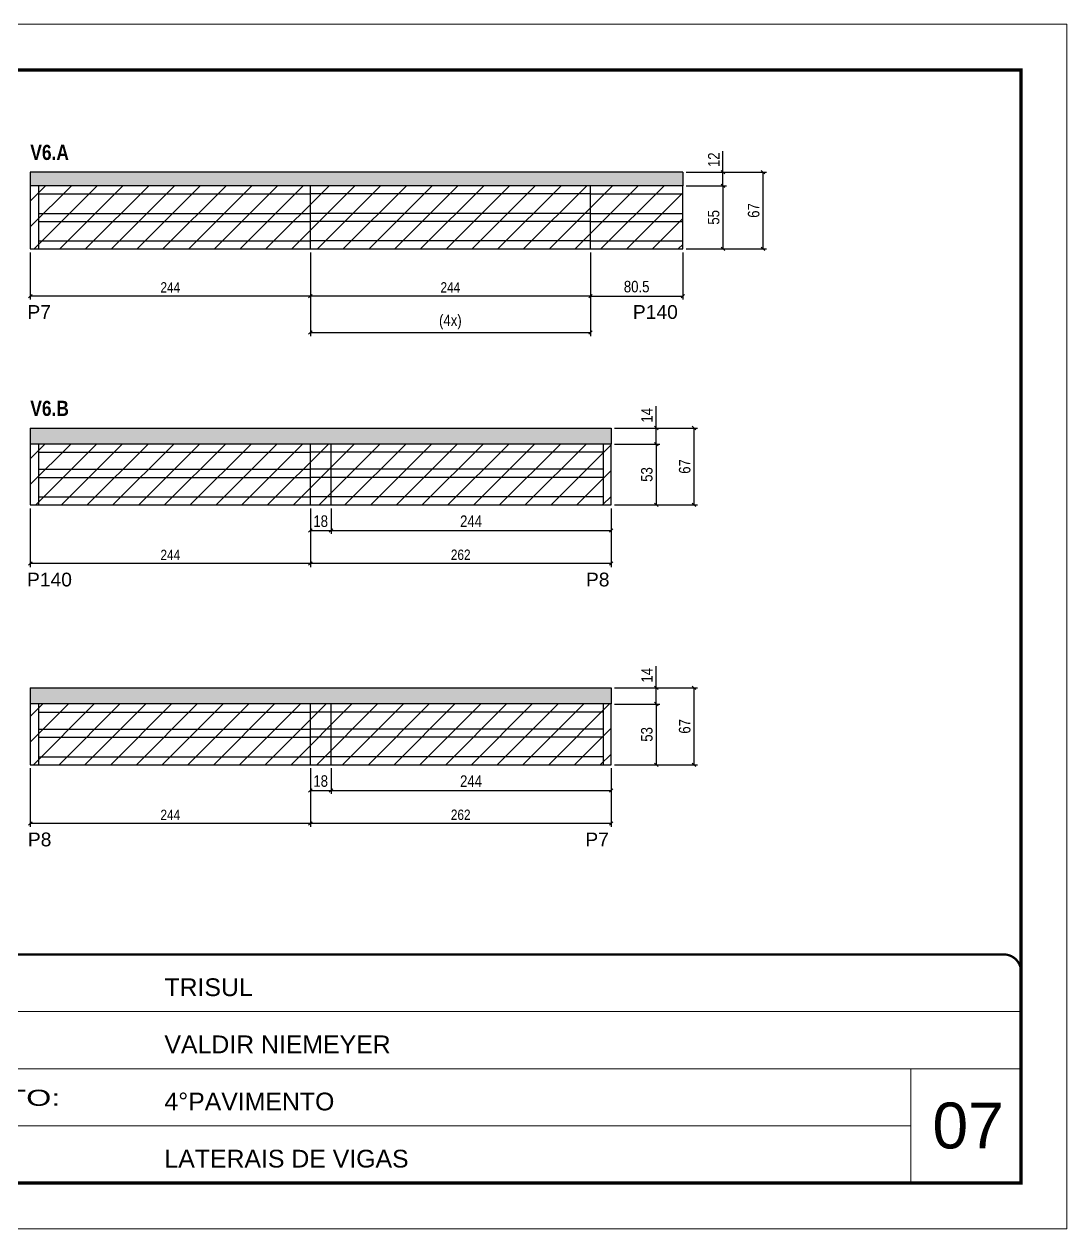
# Model space of a CAD drawing. Extents: x 3330 to 22105, y 1197 to 30204.
# Drawn here: x 16606 to 17515, y 27615 to 28665 of the extents above; entities that cross this region are included whole.
import ezdxf

# ---------------------------------------------------------------- set-up
doc = ezdxf.new("R2010")
doc.units = 0
doc.linetypes.add('CONTINUO', pattern=[0])
doc.linetypes.add('DASHED', pattern=[0.75, 0.5, -0.25])
for name, color, linetype in [('5', 5, 'Continuous'), ('COTA', 241, 'Continuous'), ('NOMENCLATURA', 7, 'Continuous'), ('Painéis', 200, 'Continuous'), ('SARR_2.2x7', 40, 'Continuous')]:
    doc.layers.add(name, color=color, linetype=linetype)
for name, color, linetype, lineweight in [('CARIMBO', 255, 'Continuous', 9), ('Folhas', 255, 'Continuous', 9), ('Hachura', 251, 'Continuous', 9), ('SARRAFO DE PRESSAO', 251, 'DASHED', 9)]:
    doc.layers.add(name, color=color, linetype=linetype, lineweight=lineweight)
doc.styles.add('ARIAL', font='arial.ttf')
doc.styles.add('COTA TECNICA', font='techl___.ttf', dxfattribs={"height": 10})
doc.styles.add('COTA TECNICA-50', font='techl___.ttf', dxfattribs={"height": 9})
doc.styles.get("Standard").update_dxf_attribs({"font": 'arial.ttf'})
doc.styles.add('TECNICA', font='techb___.ttf', dxfattribs={"height": 10})
doc.styles.add('Tecnologia', font='')
doc.styles.get('Tecnologia').set_extended_font_data('Forgotten Futurist')
doc.dimstyles.new('COTA PAINEL-50', dxfattribs={"dimtxt": 9, "dimasz": 3, "dimexe": 3, "dimexo": 3, "dimgap": 3, "dimtad": 1, "dimdec": 1, "dimzin": 12, "dimdsep": 46, "dimtxsty": 'COTA TECNICA-50', "dimblk1": 'OBLIQUE', "dimblk2": 'OBLIQUE', "dimsah": 1, "dimcen": 0.9, "dimclrd": 4, "dimclre": 4, "dimclrt": 240, "dimadec": 1, "dimazin": 3, "dimtfac": 1, "dimtdec": 1, "dimtmove": 0, "dimatfit": 3, "dimfxl": 1, "dimtolj": 1, "dimtzin": 12, "dimarcsym": 0})
doc.dimstyles.new('PAINEL', dxfattribs={"dimtxt": 10, "dimasz": 3, "dimexe": 3, "dimexo": 3, "dimgap": 3, "dimtad": 1, "dimdec": 1, "dimzin": 12, "dimdsep": 46, "dimtxsty": 'COTA TECNICA', "dimblk1": 'OBLIQUE', "dimblk2": 'OBLIQUE', "dimsah": 1, "dimcen": 0.9, "dimclrd": 4, "dimclre": 4, "dimclrt": 240, "dimadec": 1, "dimazin": 3, "dimtfac": 1, "dimtdec": 1, "dimtmove": 0, "dimatfit": 3, "dimfxl": 1, "dimtolj": 1, "dimtzin": 12, "dimarcsym": 0})

# ---------------------------------------------------------------- blocks, each defined once
blk = doc.blocks.new('9999999999')
at = {"color": 30, "linetype": 'CONTINUO'}
for p, q in [((98564.6, 34379.6), (99584, 34379.6)), ((98564.6, 34329.8), (99488, 34329.8)), ((99584, 34329.8), (99488, 34329.8)), ((99488, 34329.8), (99488, 34230.2)), ((98564.6, 34280), (99488, 34280))]:
    blk.add_line(p, q, dxfattribs=at)
at = {"color": 30, "linetype": 'CONTINUO', "const_width": 2}
blk.add_lwpolyline([(99584, 34230.2), (99584, 34414.4, 0.414214), (99569, 34429.4), (98229, 34429.4, 0.414214), (98214, 34414.4), (98214, 34245.2, 0.414214), (98229, 34230.2), (99584, 34230.2)], format="xyb", dxfattribs=at)
at = {"layer": 'Folhas'}
blk.add_lwpolyline([(98139, 34190.2), (99624, 34190.2), (99624, 35240.2), (98139, 35240.2)], close=True, dxfattribs=at)
at = {"layer": 'Folhas', "color": 30, "const_width": 3}
blk.add_lwpolyline([(98214, 34230.2), (99584, 34230.2), (99584, 35200.2), (98214, 35200.2)], close=True, dxfattribs=at)
at = {"color": 7, "linetype": 'Continuous', "ltscale": 5, "style": 'ARIAL'}
for s, height, p in [('TRISUL', 15.48, (98837.7, 34393.1)), ('VALDIR NIEMEYER', 15.483, (98837.7, 34343.3)), ('4°PAVIMENTO', 15.483, (98837.7, 34293.5)), ('LATERAIS DE VIGAS', 15.483, (98837.7, 34243.7))]:
    blk.add_text(s, height=height, dxfattribs=at).set_placement(p)
at = {"layer": 'Folhas', "color": 7, "style": 'Tecnologia', "width": 1.5}
blk.add_text('PAVIMENTO:', height=14, dxfattribs=at).set_placement((98573.7, 34297.5))
blk = doc.blocks.new('_Oblique')
at = {"color": 0, "linetype": 'ByBlock', "lineweight": -2}
blk.add_line((-0.5, -0.5), (0.5, 0.5), dxfattribs=at)
blk = doc.blocks.new('*D1078')
at = {"layer": 'COTA', "color": 4, "linetype": 'ByBlock', "lineweight": -2, "transparency": 16777216}
for p, q in [((16855.4, 28465.6), (16855.4, 28424.5)), ((17099.4, 28465.6), (17099.4, 28424.5)), ((17099.4, 28427.5), (16855.4, 28427.5))]:
    blk.add_line(p, q, dxfattribs=at)
at = {"layer": 'Defpoints', "color": 0, "linetype": 'ByBlock', "transparency": 16777216}
for p in [(16855.4, 28468.6), (17099.4, 28468.6), (16855.4, 28427.5)]:
    blk.add_point(p, dxfattribs=at)
at = {"layer": 'COTA', "color": 4, "linetype": 'ByBlock', "lineweight": -2, "transparency": 16777216, "xscale": 3, "yscale": 3, "zscale": 3, "rotation": 180}
blk.add_blockref('_Oblique', (16855.4, 28427.5), dxfattribs=at)
at = {"layer": 'COTA', "color": 4, "linetype": 'ByBlock', "lineweight": -2, "transparency": 16777216, "xscale": 3, "yscale": 3, "zscale": 3}
blk.add_blockref('_Oblique', (17099.4, 28427.5), dxfattribs=at)
at = {"layer": 'COTA', "color": 240, "linetype": 'ByBlock', "transparency": 16777216, "insert": (16977.4, 28435.1), "char_height": 9, "attachment_point": 5, "style": 'COTA TECNICA-50'}
blk.add_mtext('\\A1;244', dxfattribs=at)
blk = doc.blocks.new('*D1079')
at = {"layer": 'COTA', "color": 4, "linetype": 'ByBlock', "lineweight": -2, "transparency": 16777216}
for p, q in [((16611.4, 28465.6), (16611.4, 28424.5)), ((16855.4, 28465.6), (16855.4, 28424.5)), ((16855.4, 28427.5), (16611.4, 28427.5))]:
    blk.add_line(p, q, dxfattribs=at)
at = {"layer": 'Defpoints', "color": 0, "linetype": 'ByBlock', "transparency": 16777216}
for p in [(16611.4, 28468.6), (16855.4, 28468.6), (16611.4, 28427.5)]:
    blk.add_point(p, dxfattribs=at)
at = {"layer": 'COTA', "color": 4, "linetype": 'ByBlock', "lineweight": -2, "transparency": 16777216, "xscale": 3, "yscale": 3, "zscale": 3, "rotation": 180}
blk.add_blockref('_Oblique', (16611.4, 28427.5), dxfattribs=at)
at = {"layer": 'COTA', "color": 4, "linetype": 'ByBlock', "lineweight": -2, "transparency": 16777216, "xscale": 3, "yscale": 3, "zscale": 3}
blk.add_blockref('_Oblique', (16855.4, 28427.5), dxfattribs=at)
at = {"layer": 'COTA', "color": 240, "linetype": 'ByBlock', "transparency": 16777216, "insert": (16733.4, 28435.1), "char_height": 9, "attachment_point": 5, "style": 'COTA TECNICA-50'}
blk.add_mtext('\\A1;244', dxfattribs=at)
blk = doc.blocks.new('*D1080')
at = {"layer": 'COTA', "color": 4, "linetype": 'ByBlock', "lineweight": -2, "transparency": 16777216}
for p, q in [((17099.4, 28465.6), (17099.4, 28424.5)), ((17179.9, 28465.6), (17179.9, 28424.5)), ((17099.4, 28427.5), (17179.9, 28427.5))]:
    blk.add_line(p, q, dxfattribs=at)
at = {"layer": 'Defpoints', "color": 0, "linetype": 'ByBlock', "transparency": 16777216}
for p in [(17099.4, 28468.6), (17179.9, 28468.6), (17179.9, 28427.5)]:
    blk.add_point(p, dxfattribs=at)
at = {"layer": 'COTA', "color": 4, "linetype": 'ByBlock', "lineweight": -2, "transparency": 16777216, "xscale": 3, "yscale": 3, "zscale": 3, "rotation": 180}
blk.add_blockref('_Oblique', (17099.4, 28427.5), dxfattribs=at)
at = {"layer": 'COTA', "color": 4, "linetype": 'ByBlock', "lineweight": -2, "transparency": 16777216, "xscale": 3, "yscale": 3, "zscale": 3}
blk.add_blockref('_Oblique', (17179.9, 28427.5), dxfattribs=at)
at = {"layer": 'COTA', "color": 240, "linetype": 'ByBlock', "transparency": 16777216, "insert": (17139.7, 28435.7), "char_height": 10, "attachment_point": 5, "style": 'COTA TECNICA'}
blk.add_mtext('\\A1;80.5', dxfattribs=at)
blk = doc.blocks.new('*D1081')
at = {"layer": 'COTA', "color": 4, "linetype": 'ByBlock', "lineweight": -2, "transparency": 16777216}
for p, q in [((17214.9, 28535.6), (17214.9, 28553.9)), ((17182.9, 28535.6), (17217.9, 28535.6)), ((17214.9, 28523.6), (17214.9, 28535.6)), ((17182.9, 28523.6), (17217.9, 28523.6))]:
    blk.add_line(p, q, dxfattribs=at)
at = {"layer": 'Defpoints', "color": 0, "linetype": 'ByBlock', "transparency": 16777216}
for p in [(17179.9, 28535.6), (17214.9, 28535.6), (17179.9, 28523.6)]:
    blk.add_point(p, dxfattribs=at)
at = {"layer": 'COTA', "color": 4, "linetype": 'ByBlock', "lineweight": -2, "transparency": 16777216, "xscale": 3, "yscale": 3, "zscale": 3}
for p, rotation in [((17214.9, 28535.6), 90), ((17214.9, 28523.6), 270)]:
    blk.add_blockref('_Oblique', p, dxfattribs=dict(at, rotation=rotation))
at = {"layer": 'COTA', "color": 240, "linetype": 'ByBlock', "transparency": 16777216, "insert": (17206.9, 28546.3), "char_height": 10, "attachment_point": 5, "rotation": 90, "style": 'COTA TECNICA'}
blk.add_mtext('\\A1;12', dxfattribs=at)
blk = doc.blocks.new('*D1082')
at = {"layer": 'COTA', "color": 4, "linetype": 'ByBlock', "lineweight": -2, "transparency": 16777216}
for p, q in [((17182.9, 28523.6), (17217.9, 28523.6)), ((17214.9, 28523.6), (17214.9, 28468.6)), ((17182.9, 28468.6), (17217.9, 28468.6))]:
    blk.add_line(p, q, dxfattribs=at)
at = {"layer": 'Defpoints', "color": 0, "linetype": 'ByBlock', "transparency": 16777216}
for p in [(17179.9, 28523.6), (17179.9, 28468.6), (17214.9, 28468.6)]:
    blk.add_point(p, dxfattribs=at)
at = {"layer": 'COTA', "color": 4, "linetype": 'ByBlock', "lineweight": -2, "transparency": 16777216, "xscale": 3, "yscale": 3, "zscale": 3}
for p, rotation in [((17214.9, 28523.6), 90), ((17214.9, 28468.6), 270)]:
    blk.add_blockref('_Oblique', p, dxfattribs=dict(at, rotation=rotation))
at = {"layer": 'COTA', "color": 240, "linetype": 'ByBlock', "transparency": 16777216, "insert": (17206.8, 28496.1), "char_height": 10, "attachment_point": 5, "rotation": 90, "style": 'COTA TECNICA'}
blk.add_mtext('\\A1;55', dxfattribs=at)
blk = doc.blocks.new('*D1083')
at = {"layer": 'COTA', "color": 4, "linetype": 'ByBlock', "lineweight": -2, "transparency": 16777216}
for p, q in [((17182.9, 28535.6), (17252.8, 28535.6)), ((17249.8, 28468.6), (17249.8, 28535.6)), ((17182.9, 28468.6), (17252.8, 28468.6))]:
    blk.add_line(p, q, dxfattribs=at)
at = {"layer": 'Defpoints', "color": 0, "linetype": 'ByBlock', "transparency": 16777216}
for p in [(17179.9, 28535.6), (17249.8, 28535.6), (17179.9, 28468.6)]:
    blk.add_point(p, dxfattribs=at)
at = {"layer": 'COTA', "color": 4, "linetype": 'ByBlock', "lineweight": -2, "transparency": 16777216, "xscale": 3, "yscale": 3, "zscale": 3}
for p, rotation in [((17249.8, 28535.6), 90), ((17249.8, 28468.6), 270)]:
    blk.add_blockref('_Oblique', p, dxfattribs=dict(at, rotation=rotation))
at = {"layer": 'COTA', "color": 240, "linetype": 'ByBlock', "transparency": 16777216, "insert": (17241.7, 28502.1), "char_height": 10, "attachment_point": 5, "rotation": 90, "style": 'COTA TECNICA'}
blk.add_mtext('\\A1;67', dxfattribs=at)
blk = doc.blocks.new('*D1084')
at = {"layer": 'COTA', "color": 4, "linetype": 'ByBlock', "lineweight": -2, "transparency": 16777216}
for p, q in [((16855.4, 28465.6), (16855.4, 28392.7)), ((17099.4, 28465.6), (17099.4, 28392.7)), ((16855.4, 28395.7), (17099.4, 28395.7))]:
    blk.add_line(p, q, dxfattribs=at)
at = {"layer": 'Defpoints', "color": 0, "linetype": 'ByBlock', "transparency": 16777216}
for p in [(16855.4, 28468.6), (17099.4, 28468.6), (17099.4, 28395.7)]:
    blk.add_point(p, dxfattribs=at)
at = {"layer": 'COTA', "color": 4, "linetype": 'ByBlock', "lineweight": -2, "transparency": 16777216, "xscale": 3, "yscale": 3, "zscale": 3, "rotation": 180}
blk.add_blockref('_Oblique', (16855.4, 28395.7), dxfattribs=at)
at = {"layer": 'COTA', "color": 4, "linetype": 'ByBlock', "lineweight": -2, "transparency": 16777216, "xscale": 3, "yscale": 3, "zscale": 3}
blk.add_blockref('_Oblique', (17099.4, 28395.7), dxfattribs=at)
at = {"layer": 'COTA', "color": 240, "linetype": 'ByBlock', "transparency": 16777216, "insert": (16977.4, 28404.9), "char_height": 10, "attachment_point": 5, "style": 'COTA TECNICA'}
blk.add_mtext('\\A1;(4x)', dxfattribs=at)
blk = doc.blocks.new('*D1085')
at = {"layer": 'COTA', "color": 4, "linetype": 'ByBlock', "lineweight": -2, "transparency": 16777216}
for p, q in [((16855.4, 28242.5), (16855.4, 28191.4)), ((17117.4, 28242.5), (17117.4, 28191.4)), ((17117.4, 28194.4), (16855.4, 28194.4))]:
    blk.add_line(p, q, dxfattribs=at)
at = {"layer": 'Defpoints', "color": 0, "linetype": 'ByBlock', "transparency": 16777216}
for p in [(16855.4, 28245.5), (17117.4, 28245.5), (16855.4, 28194.4)]:
    blk.add_point(p, dxfattribs=at)
at = {"layer": 'COTA', "color": 4, "linetype": 'ByBlock', "lineweight": -2, "transparency": 16777216, "xscale": 3, "yscale": 3, "zscale": 3, "rotation": 180}
blk.add_blockref('_Oblique', (16855.4, 28194.4), dxfattribs=at)
at = {"layer": 'COTA', "color": 4, "linetype": 'ByBlock', "lineweight": -2, "transparency": 16777216, "xscale": 3, "yscale": 3, "zscale": 3}
blk.add_blockref('_Oblique', (17117.4, 28194.4), dxfattribs=at)
at = {"layer": 'COTA', "color": 240, "linetype": 'ByBlock', "transparency": 16777216, "insert": (16986.4, 28202), "char_height": 9, "attachment_point": 5, "style": 'COTA TECNICA-50'}
blk.add_mtext('\\A1;262', dxfattribs=at)
blk = doc.blocks.new('*D1086')
at = {"layer": 'COTA', "color": 4, "linetype": 'ByBlock', "lineweight": -2, "transparency": 16777216}
for p, q in [((16611.4, 28242.5), (16611.4, 28191.4)), ((16855.4, 28242.5), (16855.4, 28191.4)), ((16855.4, 28194.4), (16611.4, 28194.4))]:
    blk.add_line(p, q, dxfattribs=at)
at = {"layer": 'Defpoints', "color": 0, "linetype": 'ByBlock', "transparency": 16777216}
for p in [(16611.4, 28245.5), (16855.4, 28245.5), (16611.4, 28194.4)]:
    blk.add_point(p, dxfattribs=at)
at = {"layer": 'COTA', "color": 4, "linetype": 'ByBlock', "lineweight": -2, "transparency": 16777216, "xscale": 3, "yscale": 3, "zscale": 3, "rotation": 180}
blk.add_blockref('_Oblique', (16611.4, 28194.4), dxfattribs=at)
at = {"layer": 'COTA', "color": 4, "linetype": 'ByBlock', "lineweight": -2, "transparency": 16777216, "xscale": 3, "yscale": 3, "zscale": 3}
blk.add_blockref('_Oblique', (16855.4, 28194.4), dxfattribs=at)
at = {"layer": 'COTA', "color": 240, "linetype": 'ByBlock', "transparency": 16777216, "insert": (16733.4, 28201.9), "char_height": 9, "attachment_point": 5, "style": 'COTA TECNICA-50'}
blk.add_mtext('\\A1;244', dxfattribs=at)
blk = doc.blocks.new('*D1087')
at = {"layer": 'COTA', "color": 4, "linetype": 'ByBlock', "lineweight": -2, "transparency": 16777216}
for p, q in [((16855.4, 28242.5), (16855.4, 28220.2)), ((16873.4, 28242.5), (16873.4, 28220.2)), ((16855.4, 28223.2), (16873.4, 28223.2))]:
    blk.add_line(p, q, dxfattribs=at)
at = {"layer": 'Defpoints', "color": 0, "linetype": 'ByBlock', "transparency": 16777216}
for p in [(16855.4, 28245.5), (16873.4, 28245.5), (16873.4, 28223.2)]:
    blk.add_point(p, dxfattribs=at)
at = {"layer": 'COTA', "color": 4, "linetype": 'ByBlock', "lineweight": -2, "transparency": 16777216, "xscale": 3, "yscale": 3, "zscale": 3, "rotation": 180}
blk.add_blockref('_Oblique', (16855.4, 28223.2), dxfattribs=at)
at = {"layer": 'COTA', "color": 4, "linetype": 'ByBlock', "lineweight": -2, "transparency": 16777216, "xscale": 3, "yscale": 3, "zscale": 3}
blk.add_blockref('_Oblique', (16873.4, 28223.2), dxfattribs=at)
at = {"layer": 'COTA', "color": 240, "linetype": 'ByBlock', "transparency": 16777216, "insert": (16864.4, 28231.3), "char_height": 10, "attachment_point": 5, "style": 'COTA TECNICA'}
blk.add_mtext('\\A1;18', dxfattribs=at)
blk = doc.blocks.new('*D1088')
at = {"layer": 'COTA', "color": 4, "linetype": 'ByBlock', "lineweight": -2, "transparency": 16777216}
for p, q in [((16873.4, 28242.5), (16873.4, 28220.2)), ((17117.4, 28242.5), (17117.4, 28220.2)), ((16873.4, 28223.2), (17117.4, 28223.2))]:
    blk.add_line(p, q, dxfattribs=at)
at = {"layer": 'Defpoints', "color": 0, "linetype": 'ByBlock', "transparency": 16777216}
for p in [(16873.4, 28245.5), (17117.4, 28245.5), (17117.4, 28223.2)]:
    blk.add_point(p, dxfattribs=at)
at = {"layer": 'COTA', "color": 4, "linetype": 'ByBlock', "lineweight": -2, "transparency": 16777216, "xscale": 3, "yscale": 3, "zscale": 3, "rotation": 180}
blk.add_blockref('_Oblique', (16873.4, 28223.2), dxfattribs=at)
at = {"layer": 'COTA', "color": 4, "linetype": 'ByBlock', "lineweight": -2, "transparency": 16777216, "xscale": 3, "yscale": 3, "zscale": 3}
blk.add_blockref('_Oblique', (17117.4, 28223.2), dxfattribs=at)
at = {"layer": 'COTA', "color": 240, "linetype": 'ByBlock', "transparency": 16777216, "insert": (16995.4, 28231.3), "char_height": 10, "attachment_point": 5, "style": 'COTA TECNICA'}
blk.add_mtext('\\A1;244', dxfattribs=at)
blk = doc.blocks.new('*D1089')
at = {"layer": 'COTA', "color": 4, "linetype": 'ByBlock', "lineweight": -2, "transparency": 16777216}
for p, q in [((17120.4, 28298.5), (17159.8, 28298.5)), ((17156.8, 28298.5), (17156.8, 28245.5)), ((17120.4, 28245.5), (17159.8, 28245.5))]:
    blk.add_line(p, q, dxfattribs=at)
at = {"layer": 'Defpoints', "color": 0, "linetype": 'ByBlock', "transparency": 16777216}
for p in [(17117.4, 28298.5), (17117.4, 28245.5), (17156.8, 28245.5)]:
    blk.add_point(p, dxfattribs=at)
at = {"layer": 'COTA', "color": 4, "linetype": 'ByBlock', "lineweight": -2, "transparency": 16777216, "xscale": 3, "yscale": 3, "zscale": 3}
for p, rotation in [((17156.8, 28298.5), 90), ((17156.8, 28245.5), 270)]:
    blk.add_blockref('_Oblique', p, dxfattribs=dict(at, rotation=rotation))
at = {"layer": 'COTA', "color": 240, "linetype": 'ByBlock', "transparency": 16777216, "insert": (17148.6, 28272), "char_height": 10, "attachment_point": 5, "rotation": 90, "style": 'COTA TECNICA'}
blk.add_mtext('\\A1;53', dxfattribs=at)
blk = doc.blocks.new('*D1090')
at = {"layer": 'COTA', "color": 4, "linetype": 'ByBlock', "lineweight": -2, "transparency": 16777216}
for p, q in [((17156.8, 28312.5), (17156.8, 28331.7)), ((17120.4, 28312.5), (17159.8, 28312.5)), ((17156.8, 28298.5), (17156.8, 28312.5)), ((17120.4, 28298.5), (17159.8, 28298.5))]:
    blk.add_line(p, q, dxfattribs=at)
at = {"layer": 'Defpoints', "color": 0, "linetype": 'ByBlock', "transparency": 16777216}
for p in [(17117.4, 28312.5), (17156.8, 28312.5), (17117.4, 28298.5)]:
    blk.add_point(p, dxfattribs=at)
at = {"layer": 'COTA', "color": 4, "linetype": 'ByBlock', "lineweight": -2, "transparency": 16777216, "xscale": 3, "yscale": 3, "zscale": 3}
for p, rotation in [((17156.8, 28312.5), 90), ((17156.8, 28298.5), 270)]:
    blk.add_blockref('_Oblique', p, dxfattribs=dict(at, rotation=rotation))
at = {"layer": 'COTA', "color": 240, "linetype": 'ByBlock', "transparency": 16777216, "insert": (17148.7, 28323.6), "char_height": 10, "attachment_point": 5, "rotation": 90, "style": 'COTA TECNICA'}
blk.add_mtext('\\A1;14', dxfattribs=at)
blk = doc.blocks.new('*D1091')
at = {"layer": 'COTA', "color": 4, "linetype": 'ByBlock', "lineweight": -2, "transparency": 16777216}
for p, q in [((17120.4, 28312.5), (17192.7, 28312.5)), ((17189.7, 28245.5), (17189.7, 28312.5)), ((17120.4, 28245.5), (17192.7, 28245.5))]:
    blk.add_line(p, q, dxfattribs=at)
at = {"layer": 'Defpoints', "color": 0, "linetype": 'ByBlock', "transparency": 16777216}
for p in [(17117.4, 28312.5), (17189.7, 28312.5), (17117.4, 28245.5)]:
    blk.add_point(p, dxfattribs=at)
at = {"layer": 'COTA', "color": 4, "linetype": 'ByBlock', "lineweight": -2, "transparency": 16777216, "xscale": 3, "yscale": 3, "zscale": 3}
for p, rotation in [((17189.7, 28312.5), 90), ((17189.7, 28245.5), 270)]:
    blk.add_blockref('_Oblique', p, dxfattribs=dict(at, rotation=rotation))
at = {"layer": 'COTA', "color": 240, "linetype": 'ByBlock', "transparency": 16777216, "insert": (17181.6, 28279), "char_height": 10, "attachment_point": 5, "rotation": 90, "style": 'COTA TECNICA'}
blk.add_mtext('\\A1;67', dxfattribs=at)
blk = doc.blocks.new('*D1092')
at = {"layer": 'COTA', "color": 4, "linetype": 'ByBlock', "lineweight": -2, "transparency": 16777216}
for p, q in [((16855.4, 28016), (16855.4, 27964.9)), ((17117.4, 28016), (17117.4, 27964.9)), ((17117.4, 27967.9), (16855.4, 27967.9))]:
    blk.add_line(p, q, dxfattribs=at)
at = {"layer": 'Defpoints', "color": 0, "linetype": 'ByBlock', "transparency": 16777216}
for p in [(16855.4, 28019), (17117.4, 28019), (16855.4, 27967.9)]:
    blk.add_point(p, dxfattribs=at)
at = {"layer": 'COTA', "color": 4, "linetype": 'ByBlock', "lineweight": -2, "transparency": 16777216, "xscale": 3, "yscale": 3, "zscale": 3, "rotation": 180}
blk.add_blockref('_Oblique', (16855.4, 27967.9), dxfattribs=at)
at = {"layer": 'COTA', "color": 4, "linetype": 'ByBlock', "lineweight": -2, "transparency": 16777216, "xscale": 3, "yscale": 3, "zscale": 3}
blk.add_blockref('_Oblique', (17117.4, 27967.9), dxfattribs=at)
at = {"layer": 'COTA', "color": 240, "linetype": 'ByBlock', "transparency": 16777216, "insert": (16986.4, 27975.4), "char_height": 9, "attachment_point": 5, "style": 'COTA TECNICA-50'}
blk.add_mtext('\\A1;262', dxfattribs=at)
blk = doc.blocks.new('*D1093')
at = {"layer": 'COTA', "color": 4, "linetype": 'ByBlock', "lineweight": -2, "transparency": 16777216}
for p, q in [((16611.4, 28016), (16611.4, 27964.9)), ((16855.4, 28016), (16855.4, 27964.9)), ((16855.4, 27967.9), (16611.4, 27967.9))]:
    blk.add_line(p, q, dxfattribs=at)
at = {"layer": 'Defpoints', "color": 0, "linetype": 'ByBlock', "transparency": 16777216}
for p in [(16611.4, 28019), (16855.4, 28019), (16611.4, 27967.9)]:
    blk.add_point(p, dxfattribs=at)
at = {"layer": 'COTA', "color": 4, "linetype": 'ByBlock', "lineweight": -2, "transparency": 16777216, "xscale": 3, "yscale": 3, "zscale": 3, "rotation": 180}
blk.add_blockref('_Oblique', (16611.4, 27967.9), dxfattribs=at)
at = {"layer": 'COTA', "color": 4, "linetype": 'ByBlock', "lineweight": -2, "transparency": 16777216, "xscale": 3, "yscale": 3, "zscale": 3}
blk.add_blockref('_Oblique', (16855.4, 27967.9), dxfattribs=at)
at = {"layer": 'COTA', "color": 240, "linetype": 'ByBlock', "transparency": 16777216, "insert": (16733.4, 27975.4), "char_height": 9, "attachment_point": 5, "style": 'COTA TECNICA-50'}
blk.add_mtext('\\A1;244', dxfattribs=at)
blk = doc.blocks.new('*D1094')
at = {"layer": 'COTA', "color": 4, "linetype": 'ByBlock', "lineweight": -2, "transparency": 16777216}
for p, q in [((16855.4, 28016), (16855.4, 27993.7)), ((16873.4, 28016), (16873.4, 27993.7)), ((16855.4, 27996.7), (16873.4, 27996.7))]:
    blk.add_line(p, q, dxfattribs=at)
at = {"layer": 'Defpoints', "color": 0, "linetype": 'ByBlock', "transparency": 16777216}
for p in [(16855.4, 28019), (16873.4, 28019), (16873.4, 27996.7)]:
    blk.add_point(p, dxfattribs=at)
at = {"layer": 'COTA', "color": 4, "linetype": 'ByBlock', "lineweight": -2, "transparency": 16777216, "xscale": 3, "yscale": 3, "zscale": 3, "rotation": 180}
blk.add_blockref('_Oblique', (16855.4, 27996.7), dxfattribs=at)
at = {"layer": 'COTA', "color": 4, "linetype": 'ByBlock', "lineweight": -2, "transparency": 16777216, "xscale": 3, "yscale": 3, "zscale": 3}
blk.add_blockref('_Oblique', (16873.4, 27996.7), dxfattribs=at)
at = {"layer": 'COTA', "color": 240, "linetype": 'ByBlock', "transparency": 16777216, "insert": (16864.4, 28004.8), "char_height": 10, "attachment_point": 5, "style": 'COTA TECNICA'}
blk.add_mtext('\\A1;18', dxfattribs=at)
blk = doc.blocks.new('*D1095')
at = {"layer": 'COTA', "color": 4, "linetype": 'ByBlock', "lineweight": -2, "transparency": 16777216}
for p, q in [((16873.4, 28016), (16873.4, 27993.7)), ((17117.4, 28016), (17117.4, 27993.7)), ((16873.4, 27996.7), (17117.4, 27996.7))]:
    blk.add_line(p, q, dxfattribs=at)
at = {"layer": 'Defpoints', "color": 0, "linetype": 'ByBlock', "transparency": 16777216}
for p in [(16873.4, 28019), (17117.4, 28019), (17117.4, 27996.7)]:
    blk.add_point(p, dxfattribs=at)
at = {"layer": 'COTA', "color": 4, "linetype": 'ByBlock', "lineweight": -2, "transparency": 16777216, "xscale": 3, "yscale": 3, "zscale": 3, "rotation": 180}
blk.add_blockref('_Oblique', (16873.4, 27996.7), dxfattribs=at)
at = {"layer": 'COTA', "color": 4, "linetype": 'ByBlock', "lineweight": -2, "transparency": 16777216, "xscale": 3, "yscale": 3, "zscale": 3}
blk.add_blockref('_Oblique', (17117.4, 27996.7), dxfattribs=at)
at = {"layer": 'COTA', "color": 240, "linetype": 'ByBlock', "transparency": 16777216, "insert": (16995.4, 28004.8), "char_height": 10, "attachment_point": 5, "style": 'COTA TECNICA'}
blk.add_mtext('\\A1;244', dxfattribs=at)
blk = doc.blocks.new('*D1144')
at = {"layer": 'COTA', "color": 4, "linetype": 'ByBlock', "lineweight": -2, "transparency": 16777216}
for p, q in [((17120.4, 28072), (17159.8, 28072)), ((17156.8, 28072), (17156.8, 28019)), ((17120.4, 28019), (17159.8, 28019))]:
    blk.add_line(p, q, dxfattribs=at)
at = {"layer": 'Defpoints', "color": 0, "linetype": 'ByBlock', "transparency": 16777216}
for p in [(17117.4, 28072), (17117.4, 28019), (17156.8, 28019)]:
    blk.add_point(p, dxfattribs=at)
at = {"layer": 'COTA', "color": 4, "linetype": 'ByBlock', "lineweight": -2, "transparency": 16777216, "xscale": 3, "yscale": 3, "zscale": 3}
for p, rotation in [((17156.8, 28072), 90), ((17156.8, 28019), 270)]:
    blk.add_blockref('_Oblique', p, dxfattribs=dict(at, rotation=rotation))
at = {"layer": 'COTA', "color": 240, "linetype": 'ByBlock', "transparency": 16777216, "insert": (17148.6, 28045.5), "char_height": 10, "attachment_point": 5, "rotation": 90, "style": 'COTA TECNICA'}
blk.add_mtext('\\A1;53', dxfattribs=at)
blk = doc.blocks.new('*D1145')
at = {"layer": 'COTA', "color": 4, "linetype": 'ByBlock', "lineweight": -2, "transparency": 16777216}
for p, q in [((17156.8, 28086), (17156.8, 28105.1)), ((17120.4, 28086), (17159.8, 28086)), ((17156.8, 28072), (17156.8, 28086)), ((17120.4, 28072), (17159.8, 28072))]:
    blk.add_line(p, q, dxfattribs=at)
at = {"layer": 'Defpoints', "color": 0, "linetype": 'ByBlock', "transparency": 16777216}
for p in [(17117.4, 28086), (17156.8, 28086), (17117.4, 28072)]:
    blk.add_point(p, dxfattribs=at)
at = {"layer": 'COTA', "color": 4, "linetype": 'ByBlock', "lineweight": -2, "transparency": 16777216, "xscale": 3, "yscale": 3, "zscale": 3}
for p, rotation in [((17156.8, 28086), 90), ((17156.8, 28072), 270)]:
    blk.add_blockref('_Oblique', p, dxfattribs=dict(at, rotation=rotation))
at = {"layer": 'COTA', "color": 240, "linetype": 'ByBlock', "transparency": 16777216, "insert": (17148.7, 28097.1), "char_height": 10, "attachment_point": 5, "rotation": 90, "style": 'COTA TECNICA'}
blk.add_mtext('\\A1;14', dxfattribs=at)
blk = doc.blocks.new('*D1146')
at = {"layer": 'COTA', "color": 4, "linetype": 'ByBlock', "lineweight": -2, "transparency": 16777216}
for p, q in [((17120.4, 28086), (17192.7, 28086)), ((17189.7, 28019), (17189.7, 28086)), ((17120.4, 28019), (17192.7, 28019))]:
    blk.add_line(p, q, dxfattribs=at)
at = {"layer": 'Defpoints', "color": 0, "linetype": 'ByBlock', "transparency": 16777216}
for p in [(17117.4, 28086), (17189.7, 28086), (17117.4, 28019)]:
    blk.add_point(p, dxfattribs=at)
at = {"layer": 'COTA', "color": 4, "linetype": 'ByBlock', "lineweight": -2, "transparency": 16777216, "xscale": 3, "yscale": 3, "zscale": 3}
for p, rotation in [((17189.7, 28086), 90), ((17189.7, 28019), 270)]:
    blk.add_blockref('_Oblique', p, dxfattribs=dict(at, rotation=rotation))
at = {"layer": 'COTA', "color": 240, "linetype": 'ByBlock', "transparency": 16777216, "insert": (17181.6, 28052.5), "char_height": 10, "attachment_point": 5, "rotation": 90, "style": 'COTA TECNICA'}
blk.add_mtext('\\A1;67', dxfattribs=at)

msp = doc.modelspace()

# ---------------------------------------------------------------- hatches: boundary and pattern name
at = {"layer": 'COTA', "linetype": 'ByBlock'}
h = msp.add_hatch(dxfattribs=at)
h.set_pattern_fill('AR-CONC', color=256, scale=0.03)
h.set_pattern_definition([(50, (-116070.161, -4114.3604), (5.46554007, -0.47817257), [0.5715, -6.2865]), (355, (-116070.161, -4114.3604), (-1.05730264, 5.73170536), [0.4572, -5.02921753]), (100.4514447, (-116069.7056, -4114.4), (4.40823741, 5.25353256), [0.48570026, -5.34270734]), (46.1842, (-116070.161, -4112.8364), (8.13237123, -1.26126984), [0.85725, -9.42975]), (96.6355576, (-116069.483, -4112.9415), (7.122124, 7.42278374), [0.7285507, -8.01406824]), (351.184151, (-116070.161, -4112.836), (7.122124, 7.42278374), [0.685799, -7.54379196]), (21, (-116069.399, -4113.2174), (4.54843174, -3.06795595), [0.5715, -6.2865]), (326, (-116069.399, -4113.2174), (1.85406085, 5.52563898), [0.4572, -5.0292]), (71.451445, (-116069.02, -4113.473), (6.40249258, 2.45768307), [0.48570026, -5.34269813]), (37.5, (-116070.161, -4114.3604), (0.092658098, 2.536651166), [0, -4.96824, 0, -5.1054, 0, -5.04825]), (7.5, (-116070.161, -4114.3604), (2.004589875, 3.005417245), [0, -2.91084, 0, -4.85394, 0, -1.92405]), (327.5, (-116071.8603, -4114.3604), (4.067717855, -0.17186232), [0, -1.905, 0, -5.9436, 0, -7.8867]), (317.5, (-116072.6223, -4114.3604), (4.44387544, 0.76279473), [0, -2.4765, 0, -3.94716, 0, -5.6007])])
h.paths.add_polyline_path([(17179.91, 28535.62), (16611.41, 28535.62), (16611.41, 28523.62), (17179.91, 28523.62)])
h = msp.add_hatch(dxfattribs=at)
h.set_pattern_fill('AR-CONC', color=256, scale=0.03)
h.set_pattern_definition([(50, (-116174.9415, -5453.398), (5.46554007, -0.47817257), [0.5715, -6.2865]), (355, (-116174.9415, -5453.398), (-1.05730264, 5.73170536), [0.4572, -5.02921753]), (100.4514447, (-116174.486, -5453.438), (4.40823741, 5.25353256), [0.48570026, -5.34270734]), (46.1842, (-116174.9415, -5451.874), (8.13237123, -1.26126984), [0.85725, -9.42975]), (96.6355576, (-116174.264, -5451.979), (7.122124, 7.42278374), [0.7285507, -8.01406824]), (351.184151, (-116174.9415, -5451.874), (7.122124, 7.42278374), [0.685799, -7.54379196]), (21, (-116174.1795, -5452.255), (4.54843174, -3.06795595), [0.5715, -6.2865]), (326, (-116174.1795, -5452.255), (1.85406085, 5.52563898), [0.4572, -5.0292]), (71.451445, (-116173.8004, -5452.511), (6.40249258, 2.45768307), [0.48570026, -5.34269813]), (37.5, (-116174.9415, -5453.3981), (0.092658098, 2.536651166), [0, -4.96824, 0, -5.1054, 0, -5.04825]), (7.5, (-116174.9415, -5453.398), (2.004589875, 3.005417245), [0, -2.91084, 0, -4.85394, 0, -1.92405]), (327.5, (-116176.6407, -5453.3981), (4.067717855, -0.17186232), [0, -1.905, 0, -5.9436, 0, -7.8867]), (317.5, (-116177.4027, -5453.398), (4.44387544, 0.76279473), [0, -2.4765, 0, -3.94716, 0, -5.6007])])
h.paths.add_polyline_path([(16611.41, 28312.53), (16611.41, 28298.53), (17117.41, 28298.53), (17117.41, 28312.53)])
h = msp.add_hatch(dxfattribs=at)
h.set_pattern_fill('AR-CONC', color=256, scale=0.03)
h.set_pattern_definition([(50, (-116174.9415, -5679.9133), (5.46554007, -0.47817257), [0.5715, -6.2865]), (355, (-116174.9415, -5679.913), (-1.05730264, 5.73170536), [0.4572, -5.02921753]), (100.4514447, (-116174.486, -5679.953), (4.40823741, 5.25353256), [0.48570026, -5.34270734]), (46.1842, (-116174.9415, -5678.389), (8.13237123, -1.26126984), [0.85725, -9.42975]), (96.6355576, (-116174.264, -5678.494), (7.122124, 7.42278374), [0.7285507, -8.01406824]), (351.184151, (-116174.9415, -5678.389), (7.122124, 7.42278374), [0.685799, -7.54379196]), (21, (-116174.1795, -5678.7703), (4.54843174, -3.06795595), [0.5715, -6.2865]), (326, (-116174.1795, -5678.77), (1.85406085, 5.52563898), [0.4572, -5.0292]), (71.451445, (-116173.8004, -5679.026), (6.40249258, 2.45768307), [0.48570026, -5.34269813]), (37.5, (-116174.9415, -5679.9133), (0.092658098, 2.536651166), [0, -4.96824, 0, -5.1054, 0, -5.04825]), (7.5, (-116174.9415, -5679.9133), (2.004589875, 3.005417245), [0, -2.91084, 0, -4.85394, 0, -1.92405]), (327.5, (-116176.6407, -5679.9133), (4.067717855, -0.17186232), [0, -1.905, 0, -5.9436, 0, -7.8867]), (317.5, (-116177.4027, -5679.9133), (4.44387544, 0.76279473), [0, -2.4765, 0, -3.94716, 0, -5.6007])])
h.paths.add_polyline_path([(16611.41, 28086.02), (16611.41, 28072.02), (17117.41, 28072.02), (17117.41, 28086.02)])
at = {"layer": 'Hachura', "linetype": 'ByBlock'}
h = msp.add_hatch(dxfattribs=at)
h.set_pattern_fill('ANSI31', color=256, scale=5)
h.paths.add_polyline_path([(16855.41, 28523.62), (16611.41, 28523.62), (16611.41, 28468.62), (16855.41, 28468.62)])
h.paths.add_polyline_path([(17099.41, 28523.62), (16855.41, 28523.62), (16855.41, 28468.62), (17099.41, 28468.62)])
h.paths.add_polyline_path([(17179.91, 28523.62), (17099.41, 28523.62), (17099.41, 28468.62), (17179.91, 28468.62)])
h.paths.add_polyline_path([(17117.41, 28298.53), (16873.41, 28298.53), (16873.41, 28245.53), (17117.41, 28245.53)])
h.paths.add_polyline_path([(16873.41, 28298.53), (16855.41, 28298.53), (16855.41, 28245.53), (16873.41, 28245.53)])
h.paths.add_polyline_path([(16855.41, 28298.53), (16611.41, 28298.53), (16611.41, 28245.53), (16855.41, 28245.53)])
h.paths.add_polyline_path([(16855.41, 28072.02), (16611.41, 28072.02), (16611.41, 28019.02), (16855.41, 28019.02)])
h.paths.add_polyline_path([(16873.41, 28072.02), (16855.41, 28072.02), (16855.41, 28019.02), (16873.41, 28019.02)])
h.paths.add_polyline_path([(17117.41, 28072.02), (16873.41, 28072.02), (16873.41, 28019.02), (17117.41, 28019.02)])

# ---------------------------------------------------------------- linework, layer by layer
at = {"layer": 'COTA', "linetype": 'ByBlock'}
for p, q in [((17179.91, 28535.62), (16611.41, 28535.62)), ((16611.41, 28535.62), (16611.41, 28523.62)), ((17179.91, 28535.62), (17179.91, 28523.62)), ((16611.41, 28312.53), (16611.41, 28298.53)), ((16611.41, 28312.53), (17117.41, 28312.53)), ((17117.41, 28312.53), (17117.41, 28298.53)), ((16611.41, 28086.02), (16611.41, 28072.02)), ((16611.41, 28086.02), (17117.41, 28086.02)), ((17117.41, 28086.02), (17117.41, 28072.02))]:
    msp.add_line(p, q, dxfattribs=at)
at = {"layer": 'Painéis', "linetype": 'Continuous'}
for p, q in [((16611.41, 28523.62), (16611.41, 28468.62)), ((17179.91, 28523.62), (16611.41, 28523.62)), ((16855.41, 28468.62), (16855.41, 28523.62)), ((17099.41, 28468.62), (17099.41, 28523.62)), ((17179.91, 28468.62), (17179.91, 28523.62)), ((16611.41, 28468.62), (17179.91, 28468.62)), ((16611.41, 28298.53), (16611.41, 28245.53)), ((17117.41, 28298.53), (16611.41, 28298.53)), ((16855.41, 28245.53), (16855.41, 28298.53)), ((16873.41, 28245.53), (16873.41, 28298.53)), ((17117.41, 28245.53), (17117.41, 28298.53)), ((16611.41, 28245.53), (17117.41, 28245.53)), ((16611.41, 28072.02), (16611.41, 28019.02)), ((17117.41, 28072.02), (16611.41, 28072.02)), ((16855.41, 28019.02), (16855.41, 28072.02)), ((16873.41, 28019.02), (16873.41, 28072.02)), ((17117.41, 28019.02), (17117.41, 28072.02)), ((16611.41, 28019.02), (17117.41, 28019.02))]:
    msp.add_line(p, q, dxfattribs=at)
at = {"layer": 'SARR_2.2x7', "linetype": 'Continuous'}
for p, q in [((16618.41, 28523.62), (16618.41, 28468.62)), ((16618.41, 28516.62), (16855.41, 28516.62)), ((17099.41, 28516.62), (16855.41, 28516.62)), ((17099.41, 28516.62), (17179.91, 28516.62)), ((16618.41, 28499.62), (16855.41, 28499.62)), ((17099.41, 28499.62), (16855.41, 28499.62)), ((17099.41, 28499.62), (17179.91, 28499.62)), ((16618.41, 28492.62), (16855.41, 28492.62)), ((17099.41, 28492.62), (16855.41, 28492.62)), ((17099.41, 28492.62), (17179.91, 28492.62)), ((16618.41, 28475.62), (16855.41, 28475.62)), ((17099.41, 28475.62), (16855.41, 28475.62)), ((17099.41, 28475.62), (17179.91, 28475.62)), ((16618.41, 28298.53), (16618.41, 28245.53)), ((17110.41, 28298.53), (17110.41, 28245.53)), ((16618.41, 28291.53), (16855.41, 28291.53)), ((17110.41, 28291.53), (16855.41, 28291.53)), ((16618.41, 28276.53), (16855.41, 28276.53)), ((17110.41, 28276.53), (16855.41, 28276.53)), ((16618.41, 28269.53), (16855.41, 28269.53)), ((17110.41, 28269.53), (16855.41, 28269.53)), ((16618.41, 28252.53), (16855.41, 28252.53)), ((17110.41, 28252.53), (16855.41, 28252.53)), ((16618.41, 28072.02), (16618.41, 28019.02)), ((17110.41, 28072.02), (17110.41, 28019.02)), ((16618.41, 28065.02), (16855.41, 28065.02)), ((17110.41, 28065.02), (16855.41, 28065.02)), ((16618.41, 28050.01), (16855.41, 28050.01)), ((17110.41, 28050.01), (16855.41, 28050.01)), ((16618.41, 28043.01), (16855.41, 28043.01)), ((17110.41, 28043.01), (16855.41, 28043.01)), ((16618.41, 28026.02), (16855.41, 28026.02)), ((17110.41, 28026.02), (16855.41, 28026.02))]:
    msp.add_line(p, q, dxfattribs=at)

# ---------------------------------------------------------------- block references
at = {"layer": 'SARRAFO DE PRESSAO', "color": 6, "linetype": 'ByBlock'}
msp.add_blockref('9999999999', (-82109.42, -6575.66), dxfattribs=at)

# ---------------------------------------------------------------- texts
at = {"layer": '5', "linetype": 'Continuous'}
for s, rotation, p in [('P7', 359.99996, (16608.88, 28407.64)), ('P140', 359.99996, (17136.4, 28407.64)), ('P140', 359.99996, (16608.54, 28174.47)), ('P8', 359.99996, (17095.53, 28174.47)), ('P8', 0.00004, (16609.29, 27947.95)), ('P7', 0.00004, (17094.99, 27947.95))]:
    msp.add_text(s, height=12, rotation=rotation, dxfattribs=at).set_placement(p)
at = {"layer": 'CARIMBO', "style": 'ARIAL'}
msp.add_text('07', height=40, dxfattribs=at).set_placement((17397.42, 27684.69))
at = {"layer": 'NOMENCLATURA', "style": 'TECNICA'}
for s, p in [('V6.A', (16611.41, 28546.14)), ('V6.B', (16611.41, 28323.05))]:
    msp.add_text(s, height=13.2, dxfattribs=at).set_placement(p)

# ---------------------------------------------------------------- dimensions: what is measured, and where the dimension line sits
at = {"layer": 'COTA', "linetype": 'ByBlock'}
for base, p1, p2, picture, middle in [((17214.94, 28535.62), (17179.91, 28523.62), (17179.91, 28535.62), '*D1081', (17206.89, 28546.28)), ((17249.84, 28535.62), (17179.91, 28468.62), (17179.91, 28535.62), '*D1083', (17241.74, 28502.12)), ((17214.94, 28468.62), (17179.91, 28523.62), (17179.91, 28468.62), '*D1082', (17206.83, 28496.12)), ((17156.81, 28312.53), (17117.41, 28298.53), (17117.41, 28312.53), '*D1090', (17148.73, 28323.59)), ((17189.68, 28312.53), (17117.41, 28245.53), (17117.41, 28312.53), '*D1091', (17181.58, 28279.03)), ((17156.81, 28245.53), (17117.41, 28298.53), (17117.41, 28245.53), '*D1089', (17148.59, 28272.03)), ((17156.81, 28086.02), (17117.41, 28072.02), (17117.41, 28086.02), '*D1145', (17148.73, 28097.08)), ((17189.68, 28086.02), (17117.41, 28019.02), (17117.41, 28086.02), '*D1146', (17181.58, 28052.52)), ((17156.81, 28019.02), (17117.41, 28072.02), (17117.41, 28019.02), '*D1144', (17148.59, 28045.52))]:
    dim = msp.add_linear_dim(base=base, p1=p1, p2=p2, angle=90, dimstyle='PAINEL', dxfattribs=at)
    dim.commit()
    dim.dimension.update_dxf_attribs({"geometry": picture, "text_midpoint": middle})
for base, p1, p2, picture, middle in [((16611.41, 28427.53), (16855.41, 28468.62), (16611.41, 28468.62), '*D1079', (16733.41, 28435.1)), ((16611.41, 28194.37), (16855.41, 28245.53), (16611.41, 28245.53), '*D1086', (16733.41, 28201.93)), ((16611.41, 27967.85), (16855.41, 28019.02), (16611.41, 28019.02), '*D1093', (16733.41, 27975.42))]:
    dim = msp.add_linear_dim(base=base, p1=p1, p2=p2, angle=180, dimstyle='COTA PAINEL-50', override={"dimarcsym": 1}, dxfattribs=at)
    dim.commit()
    dim.dimension.update_dxf_attribs({"geometry": picture, "text_midpoint": middle})
for base, p1, p2, dimstyle, override, picture, middle in [((16855.41, 28427.53), (17099.41, 28468.62), (16855.41, 28468.62), 'COTA PAINEL-50', {"dimarcsym": 1}, '*D1078', (16977.41, 28435.1)), ((16855.41, 28194.37), (17117.41, 28245.53), (16855.41, 28245.53), 'COTA PAINEL-50', {"dimarcsym": 1}, '*D1085', (16986.41, 28201.96)), ((17117.41, 28223.23), (16873.41, 28245.53), (17117.41, 28245.53), 'PAINEL', {"dimtmove": 1}, '*D1088', (16995.41, 28231.31)), ((16855.41, 27967.85), (17117.41, 28019.02), (16855.41, 28019.02), 'COTA PAINEL-50', {"dimarcsym": 1}, '*D1092', (16986.41, 27975.44)), ((17117.41, 27996.72), (16873.41, 28019.02), (17117.41, 28019.02), 'PAINEL', {"dimtmove": 1}, '*D1095', (16995.41, 28004.79))]:
    dim = msp.add_linear_dim(base=base, p1=p1, p2=p2, dimstyle=dimstyle, override=override, dxfattribs=at)
    dim.commit()
    dim.dimension.update_dxf_attribs({"geometry": picture, "text_midpoint": middle})
dim = msp.add_linear_dim(base=(17099.41, 28395.72), p1=(16855.41, 28468.62), p2=(17099.41, 28468.62), text='(4x)', dimstyle='PAINEL', dxfattribs=at)
dim.commit()
dim.dimension.update_dxf_attribs({"geometry": '*D1084', "text_midpoint": (16977.41, 28404.94)})
for base, p1, p2, picture, middle in [((17179.91, 28427.53), (17099.41, 28468.62), (17179.91, 28468.62), '*D1080', (17139.66, 28435.66)), ((16873.41, 28223.23), (16855.41, 28245.53), (16873.41, 28245.53), '*D1087', (16864.41, 28231.33)), ((16873.41, 27996.72), (16855.41, 28019.02), (16873.41, 28019.02), '*D1094', (16864.41, 28004.81))]:
    dim = msp.add_linear_dim(base=base, p1=p1, p2=p2, dimstyle='PAINEL', dxfattribs=at)
    dim.commit()
    dim.dimension.update_dxf_attribs({"geometry": picture, "text_midpoint": middle})

doc.saveas('drawing.dxf')
